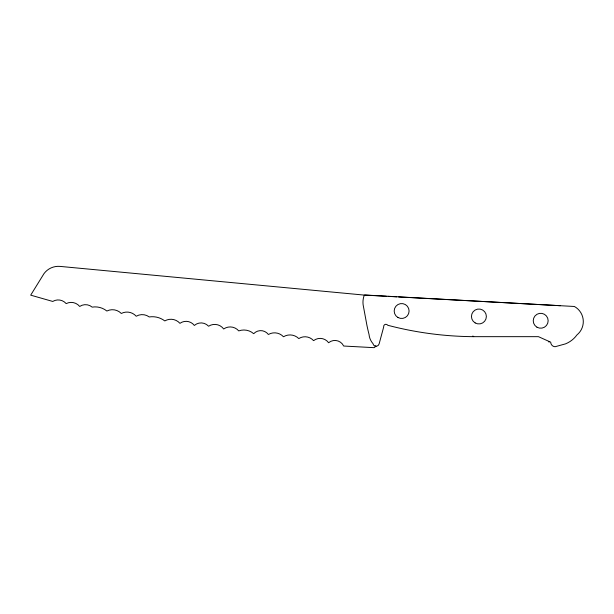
<?xml version="1.0" encoding="UTF-8"?>
<svg xmlns="http://www.w3.org/2000/svg" width="614" height="614" viewBox="0 0 614 614"><rect width="100%" height="100%" fill="white"/><g stroke="black" fill="none" stroke-linecap="round" stroke-linejoin="round"><path stroke-width="0.92" d="M548.985 342.167L549.146 341.476M473.747 336.664L538.447 336.664L550.712 342.175A4.567 4.567 0 0 0 555.087 346.733L565.44 343.886A25.918 25.918 0 0 0 576.922 334.952A17.23 17.23 0 0 0 574.389 306.478L364.363 294.966A19.871 19.871 0 0 0 363.12 304.782L366.957 325.481A190.808 190.808 0 0 0 369.037 334.438A16.025 16.025 0 0 0 372.944 343.587A3.154 3.154 0 0 0 379.107 343.94L383.673 327.024A2.272 2.272 0 0 1 387.779 325.274A347.017 347.017 0 0 0 473.747 336.664L472.834 336.004M365.184 295.134L386.237 296.278M388.155 296.378L396.767 296.846M398.678 296.953L408.249 297.468M410.16 297.575L560.405 305.711M364.232 295.088L60.057 266.399A17.944 17.944 0 0 0 44.016 273.591L30.7 295.15L52.735 301.443A10.553 10.553 0 0 1 66.182 303.6A10.96 10.96 0 0 1 79.697 306.447A10.292 10.292 0 0 1 92.177 307.123A18.62 18.62 0 0 1 106.859 311.022A12.41 12.41 0 0 1 121.311 313.462A12.295 12.295 0 0 1 136.224 316.241A11.827 11.827 0 0 1 149.256 316.947A20.477 20.477 0 0 1 164.798 320.922A12.05 12.05 0 0 1 179.94 323.332A10.361 10.361 0 0 1 194.339 325.451A10.177 10.177 0 0 1 208.591 326.226A11.121 11.121 0 0 1 223.688 328.981A11.267 11.267 0 0 1 238.762 330.9A14.936 14.936 0 0 1 253.705 333.694A9.548 9.548 0 0 1 268.387 334.484A12.188 12.188 0 0 1 283.484 336.764A12.457 12.457 0 0 1 298.795 338.575A11.451 11.451 0 0 1 313.585 340.655A10.515 10.515 0 0 1 328.62 342.727A9.717 9.717 0 0 1 343.671 346.027L374.087 347.67A5.979 5.979 0 0 0 375.875 346.05M375.177 346.15L375.883 346.273M397.91 317.476A7.46 7.46 0 0 0 409.093 311.014A7.46 7.46 0 0 0 397.91 304.552A7.46 7.46 0 0 0 397.91 317.476M475.182 322.941A7.46 7.46 0 0 0 486.372 316.479A7.46 7.46 0 0 0 475.182 310.016A7.46 7.46 0 0 0 475.182 322.941M536.966 327.208A7.46 7.46 0 0 0 548.156 320.746A7.46 7.46 0 0 0 536.966 314.291A7.46 7.46 0 0 0 536.966 327.208"/></g></svg>
